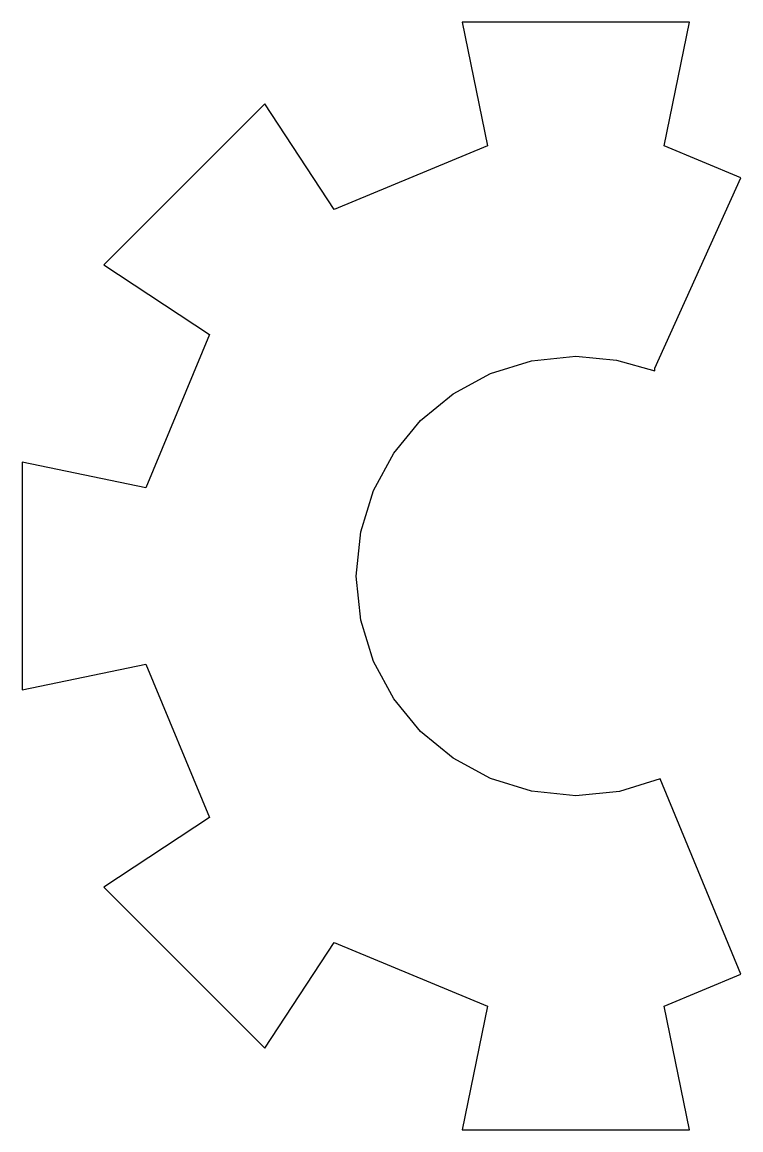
# Model space of a CAD drawing. Extents: x 3.74 to 5.56, y 2.74 to 5.55.
import ezdxf

# ---------------------------------------------------------------- set-up
doc = ezdxf.new("R2010")
doc.units = 0
doc.layers.get('0').update_dxf_attribs({"linetype": 'CONTINUOUS'})

msp = doc.modelspace()

# ---------------------------------------------------------------- linework, layer by layer
at = {"color": 72}
for p, q in [((4.84978, 5.54671), (4.91417, 5.23324)), ((5.42583, 5.54671), (4.84978, 5.54671)), ((5.3616, 5.23324), (5.42583, 5.54671)), ((4.34961, 5.33946), (3.94222, 4.93229)), ((4.52572, 5.07221), (4.34961, 5.33946)), ((4.91417, 5.23324), (4.52572, 5.07221)), ((5.55572, 5.15261), (5.3616, 5.23324)), ((5.33772, 4.66992), (5.55572, 5.15261)), ((3.94222, 4.93229), (4.20953, 4.75597)), ((4.20953, 4.75597), (4.04867, 4.36751)), ((4.92117, 4.65674), (5.02561, 4.68918)), ((5.02561, 4.68918), (5.13781, 4.70047)), ((5.13781, 4.70047), (5.24094, 4.69092)), ((5.24094, 4.69092), (5.33772, 4.66336)), ((5.33772, 4.66336), (5.33772, 4.66992)), ((4.82667, 4.60547), (4.92117, 4.65674)), ((4.74436, 4.53749), (4.82667, 4.60547)), ((4.67643, 4.45514), (4.74436, 4.53749)), ((4.62511, 4.36057), (4.67643, 4.45514)), ((4.04867, 4.36751), (3.73503, 4.43192)), ((3.73503, 4.43192), (3.73503, 3.8559)), ((4.59272, 4.25613), (4.62511, 4.36057)), ((4.58143, 4.14393), (4.59272, 4.25613)), ((4.59272, 4.03179), (4.58143, 4.14393)), ((4.62511, 3.92731), (4.59272, 4.03179)), ((3.73503, 3.8559), (4.04867, 3.92031)), ((4.04867, 3.92031), (4.20953, 3.53185)), ((4.67643, 3.83279), (4.62511, 3.92731)), ((4.74436, 3.75038), (4.67643, 3.83279)), ((4.82667, 3.68246), (4.74436, 3.75038)), ((4.92117, 3.63113), (4.82667, 3.68246)), ((5.02561, 3.59868), (4.92117, 3.63113)), ((5.35156, 3.62993), (5.24837, 3.59842)), ((5.55572, 3.13504), (5.35156, 3.62993)), ((5.13781, 3.58735), (5.02561, 3.59868)), ((5.24837, 3.59842), (5.13781, 3.58735)), ((4.20953, 3.53185), (3.94222, 3.35558)), ((3.94222, 3.35558), (4.34961, 2.94835)), ((4.34961, 2.94835), (4.52572, 3.21565)), ((4.52572, 3.21565), (4.91417, 3.05464)), ((5.3616, 3.05464), (5.55572, 3.13504)), ((4.91417, 3.05464), (4.84978, 2.74115)), ((5.42583, 2.74115), (5.3616, 3.05464)), ((4.84978, 2.74115), (5.42583, 2.74115))]:
    msp.add_line(p, q, dxfattribs=at)

doc.saveas('drawing.dxf')
